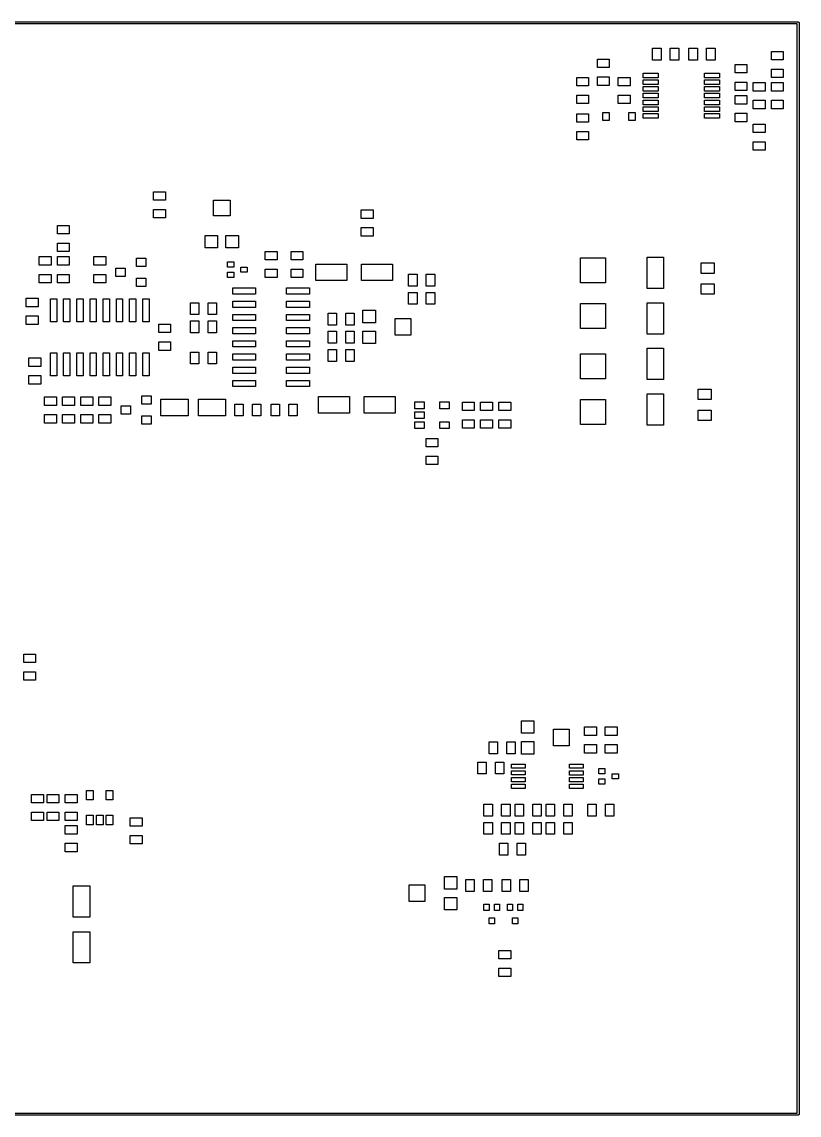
# Model space of a CAD drawing. Extents: x 84 to 232, y -151 to -41.
# Drawn here: x 157.2 to 232.1, y -151.1 to -45.9 of the extents above; entities that cross this region are included whole.
import ezdxf

# ---------------------------------------------------------------- set-up
doc = ezdxf.new("R2010")
doc.units = 0
doc.header["$MEASUREMENT"] = 0
doc.layers.add('BLACK', color=7, linetype='CONTINUOUS')

msp = doc.modelspace()

# ---------------------------------------------------------------- linework, layer by layer
at = {"layer": 'Black'}
for p, q in [((110, -45.9), (232, -45.9)), ((231.9, -46.1), (110, -46.1)), ((231.9, -150.9), (231.9, -46.1)), ((232, -45.9), (232.009, -45.9015)), ((232.009, -45.9015), (232.017, -45.9015)), ((232.017, -45.9015), (232.026, -45.9045)), ((232.026, -45.9045), (232.034, -45.906)), ((232.034, -45.906), (232.042, -45.9104)), ((232.042, -45.9104), (232.05, -45.9134)), ((232.05, -45.9134), (232.057, -45.919)), ((232.057, -45.919), (232.064, -45.9234)), ((232.064, -45.9234), (232.07, -45.9301)), ((232.07, -45.9301), (232.077, -45.9357)), ((232.077, -45.9357), (232.081, -45.9433)), ((232.081, -45.9433), (232.087, -45.95)), ((232.087, -45.95), (232.09, -45.9582)), ((232.09, -45.9582), (232.094, -45.9658)), ((232.094, -45.9658), (232.095, -45.9744)), ((232.095, -45.9744), (232.098, -45.9826)), ((232.098, -45.9826), (232.098, -45.9914)), ((232.098, -45.9914), (232.1, -46)), ((232.1, -46), (232.1, -151)), ((217.993, -49.5715), (217.993, -48.4285)), ((217.993, -48.4285), (218.805, -48.4285)), ((218.805, -48.4285), (218.805, -49.5715)), ((219.694, -49.5715), (219.694, -48.4285)), ((219.694, -48.4285), (220.507, -48.4285)), ((220.507, -48.4285), (220.507, -49.5715)), ((221.493, -49.5715), (221.493, -48.4285)), ((221.493, -48.4285), (222.305, -48.4285)), ((222.305, -48.4285), (222.305, -49.5715)), ((223.194, -49.5715), (223.194, -48.4285)), ((223.194, -48.4285), (224.007, -48.4285)), ((224.007, -48.4285), (224.007, -49.5715)), ((229.428, -49.5555), (229.428, -48.7427)), ((229.428, -48.7427), (230.571, -48.7427)), ((230.571, -48.7427), (230.571, -49.5555)), ((212.678, -50.3055), (212.678, -49.4927)), ((212.678, -49.4927), (213.821, -49.4927)), ((213.821, -50.3055), (212.678, -50.3055)), ((213.821, -49.4927), (213.821, -50.3055)), ((218.805, -49.5715), (217.993, -49.5715)), ((220.507, -49.5715), (219.694, -49.5715)), ((222.305, -49.5715), (221.493, -49.5715)), ((224.007, -49.5715), (223.194, -49.5715)), ((225.928, -50.8055), (225.928, -49.9927)), ((225.928, -49.9927), (227.071, -49.9927)), ((227.071, -49.9927), (227.071, -50.8055)), ((230.571, -49.5555), (229.428, -49.5555)), ((229.428, -51.2573), (229.428, -50.4445)), ((229.428, -50.4445), (230.571, -50.4445)), ((230.571, -50.4445), (230.571, -51.2573)), ((210.678, -52.0555), (210.678, -51.2427)), ((210.678, -51.2427), (211.821, -51.2427)), ((211.821, -51.2427), (211.821, -52.0555)), ((212.678, -52.0073), (212.678, -51.1945)), ((212.678, -51.1945), (213.821, -51.1945)), ((213.821, -51.1945), (213.821, -52.0073)), ((214.678, -52.0555), (214.678, -51.2427)), ((214.678, -51.2427), (215.821, -51.2427)), ((215.821, -51.2427), (215.821, -52.0555)), ((217.075, -51.275), (217.075, -50.825)), ((217.075, -50.825), (218.525, -50.825)), ((218.525, -51.275), (217.075, -51.275)), ((217.075, -51.925), (217.075, -51.475)), ((217.075, -51.475), (218.525, -51.475)), ((218.525, -50.825), (218.525, -51.275)), ((218.525, -51.475), (218.525, -51.925)), ((222.975, -51.275), (222.975, -50.825)), ((222.975, -50.825), (224.425, -50.825)), ((224.425, -51.275), (222.975, -51.275)), ((222.975, -51.925), (222.975, -51.475)), ((222.975, -51.475), (224.425, -51.475)), ((224.425, -50.825), (224.425, -51.275)), ((224.425, -51.475), (224.425, -51.925)), ((227.071, -50.8055), (225.928, -50.8055)), ((230.571, -51.2573), (229.428, -51.2573)), ((211.821, -52.0555), (210.678, -52.0555)), ((213.821, -52.0073), (212.678, -52.0073)), ((215.821, -52.0555), (214.678, -52.0555)), ((218.525, -51.925), (217.075, -51.925)), ((217.075, -52.575), (217.075, -52.125)), ((217.075, -52.125), (218.525, -52.125)), ((218.525, -52.575), (217.075, -52.575)), ((218.525, -52.125), (218.525, -52.575)), ((224.425, -51.925), (222.975, -51.925)), ((222.975, -52.575), (222.975, -52.125)), ((222.975, -52.125), (224.425, -52.125)), ((224.425, -52.575), (222.975, -52.575)), ((224.425, -52.125), (224.425, -52.575)), ((225.928, -52.5073), (225.928, -51.6945)), ((225.928, -51.6945), (227.071, -51.6945)), ((227.071, -52.5073), (225.928, -52.5073)), ((227.071, -51.6945), (227.071, -52.5073)), ((227.678, -52.5555), (227.678, -51.7427)), ((227.678, -51.7427), (228.821, -51.7427)), ((228.821, -52.5555), (227.678, -52.5555)), ((228.821, -51.7427), (228.821, -52.5555)), ((229.428, -52.5555), (229.428, -51.7427)), ((229.428, -51.7427), (230.571, -51.7427)), ((230.571, -52.5555), (229.428, -52.5555)), ((230.571, -51.7427), (230.571, -52.5555)), ((210.678, -53.7573), (210.678, -52.9445)), ((210.678, -52.9445), (211.821, -52.9445)), ((211.821, -52.9445), (211.821, -53.7573)), ((214.678, -53.7573), (214.678, -52.9445)), ((214.678, -52.9445), (215.821, -52.9445)), ((215.821, -52.9445), (215.821, -53.7573)), ((217.075, -53.225), (217.075, -52.775)), ((217.075, -52.775), (218.525, -52.775)), ((218.525, -53.225), (217.075, -53.225)), ((217.075, -53.875), (217.075, -53.425)), ((217.075, -53.425), (218.525, -53.425)), ((218.525, -52.775), (218.525, -53.225)), ((218.525, -53.425), (218.525, -53.875)), ((222.975, -53.225), (222.975, -52.775)), ((222.975, -52.775), (224.425, -52.775)), ((224.425, -53.225), (222.975, -53.225)), ((222.975, -53.875), (222.975, -53.425)), ((222.975, -53.425), (224.425, -53.425)), ((224.425, -52.775), (224.425, -53.225)), ((224.425, -53.425), (224.425, -53.875)), ((225.928, -53.8055), (225.928, -52.9927)), ((225.928, -52.9927), (227.071, -52.9927)), ((227.071, -52.9927), (227.071, -53.8055)), ((227.678, -54.2573), (227.678, -53.4445)), ((227.678, -53.4445), (228.821, -53.4445)), ((228.821, -53.4445), (228.821, -54.2573)), ((229.428, -54.2573), (229.428, -53.4445)), ((229.428, -53.4445), (230.571, -53.4445)), ((230.571, -53.4445), (230.571, -54.2573)), ((211.821, -53.7573), (210.678, -53.7573)), ((213.201, -55.381), (213.201, -54.619)), ((213.201, -54.619), (213.81, -54.619)), ((213.81, -54.619), (213.81, -55.381)), ((215.821, -53.7573), (214.678, -53.7573)), ((215.69, -55.381), (215.69, -54.619)), ((215.69, -54.619), (216.299, -54.619)), ((216.299, -54.619), (216.299, -55.381)), ((218.525, -53.875), (217.075, -53.875)), ((217.075, -54.525), (217.075, -54.075)), ((217.075, -54.075), (218.525, -54.075)), ((218.525, -54.525), (217.075, -54.525)), ((218.525, -54.075), (218.525, -54.525)), ((224.425, -53.875), (222.975, -53.875)), ((222.975, -54.525), (222.975, -54.075)), ((222.975, -54.075), (224.425, -54.075)), ((224.425, -54.525), (222.975, -54.525)), ((224.425, -54.075), (224.425, -54.525)), ((227.071, -53.8055), (225.928, -53.8055)), ((225.928, -55.5073), (225.928, -54.6945)), ((225.928, -54.6945), (227.071, -54.6945)), ((227.071, -54.6945), (227.071, -55.5073)), ((228.821, -54.2573), (227.678, -54.2573)), ((230.571, -54.2573), (229.428, -54.2573)), ((210.678, -55.5555), (210.678, -54.7427)), ((210.678, -54.7427), (211.821, -54.7427)), ((211.821, -55.5555), (210.678, -55.5555)), ((211.821, -54.7427), (211.821, -55.5555)), ((213.81, -55.381), (213.201, -55.381)), ((216.299, -55.381), (215.69, -55.381)), ((217.075, -55.175), (217.075, -54.725)), ((217.075, -54.725), (218.525, -54.725)), ((218.525, -55.175), (217.075, -55.175)), ((218.525, -54.725), (218.525, -55.175)), ((222.975, -55.175), (222.975, -54.725)), ((222.975, -54.725), (224.425, -54.725)), ((224.425, -55.175), (222.975, -55.175)), ((224.425, -54.725), (224.425, -55.175)), ((227.071, -55.5073), (225.928, -55.5073)), ((227.678, -56.5555), (227.678, -55.7427)), ((227.678, -55.7427), (228.821, -55.7427)), ((228.821, -55.7427), (228.821, -56.5555)), ((210.678, -57.2573), (210.678, -56.4445)), ((210.678, -56.4445), (211.821, -56.4445)), ((211.821, -56.4445), (211.821, -57.2573)), ((228.821, -56.5555), (227.678, -56.5555)), ((211.821, -57.2573), (210.678, -57.2573)), ((227.678, -58.2573), (227.678, -57.4445)), ((227.678, -57.4445), (228.821, -57.4445)), ((228.821, -57.4445), (228.821, -58.2573)), ((228.821, -58.2573), (227.678, -58.2573)), ((169.928, -63.0555), (169.928, -62.2427)), ((169.928, -62.2427), (171.071, -62.2427)), ((171.071, -63.0555), (169.928, -63.0555)), ((171.071, -62.2427), (171.071, -63.0555)), ((175.7, -64.55), (175.7, -63.05)), ((175.7, -63.05), (177.3, -63.05)), ((177.3, -63.05), (177.3, -64.55)), ((169.928, -64.7573), (169.928, -63.9445)), ((169.928, -63.9445), (171.071, -63.9445)), ((171.071, -63.9445), (171.071, -64.7573)), ((189.928, -64.8055), (189.928, -63.9927)), ((189.928, -63.9927), (191.071, -63.9927)), ((191.071, -63.9927), (191.071, -64.8055)), ((171.071, -64.7573), (169.928, -64.7573)), ((177.3, -64.55), (175.7, -64.55)), ((191.071, -64.8055), (189.928, -64.8055)), ((160.678, -66.3055), (160.678, -65.4927)), ((160.678, -65.4927), (161.821, -65.4927)), ((161.821, -65.4927), (161.821, -66.3055)), ((189.928, -66.5073), (189.928, -65.6945)), ((189.928, -65.6945), (191.071, -65.6945)), ((191.071, -65.6945), (191.071, -66.5073)), ((161.821, -66.3055), (160.678, -66.3055)), ((160.678, -68.0073), (160.678, -67.1945)), ((160.678, -67.1945), (161.821, -67.1945)), ((161.821, -67.1945), (161.821, -68.0073)), ((174.9, -67.65), (174.9, -66.45)), ((174.9, -66.45), (176.1, -66.45)), ((176.1, -66.45), (176.1, -67.65)), ((176.9, -67.65), (176.9, -66.45)), ((176.9, -66.45), (178.1, -66.45)), ((178.1, -66.45), (178.1, -67.65)), ((191.071, -66.5073), (189.928, -66.5073)), ((161.821, -68.0073), (160.678, -68.0073)), ((176.1, -67.65), (174.9, -67.65)), ((178.1, -67.65), (176.9, -67.65)), ((180.678, -68.8055), (180.678, -67.9927)), ((180.678, -67.9927), (181.821, -67.9927)), ((181.821, -67.9927), (181.821, -68.8055)), ((183.178, -68.8055), (183.178, -67.9927)), ((183.178, -67.9927), (184.321, -67.9927)), ((184.321, -67.9927), (184.321, -68.8055)), ((158.928, -69.3055), (158.928, -68.4927)), ((158.928, -68.4927), (160.071, -68.4927)), ((160.071, -69.3055), (158.928, -69.3055)), ((160.071, -68.4927), (160.071, -69.3055)), ((160.678, -69.3055), (160.678, -68.4927)), ((160.678, -68.4927), (161.821, -68.4927)), ((161.821, -69.3055), (160.678, -69.3055)), ((161.821, -68.4927), (161.821, -69.3055)), ((164.178, -69.3055), (164.178, -68.4927)), ((164.178, -68.4927), (165.321, -68.4927)), ((165.321, -69.3055), (164.178, -69.3055)), ((165.321, -68.4927), (165.321, -69.3055)), ((168.3, -69.45), (168.3, -68.65)), ((168.3, -68.65), (169.2, -68.65)), ((169.2, -68.65), (169.2, -69.45)), ((177.05, -69.5), (177.05, -69)), ((177.05, -69), (177.65, -69)), ((177.65, -69), (177.65, -69.5)), ((181.821, -68.8055), (180.678, -68.8055)), ((184.321, -68.8055), (183.178, -68.8055)), ((185.55, -70.8001), (185.55, -69.1999)), ((185.55, -69.1999), (188.55, -69.1999)), ((188.55, -69.1999), (188.55, -70.8001)), ((189.95, -70.8001), (189.95, -69.1999)), ((189.95, -69.1999), (192.95, -69.1999)), ((192.95, -69.1999), (192.95, -70.8001)), ((211.051, -70.9992), (211.051, -68.6015)), ((211.051, -68.6015), (213.449, -68.6015)), ((213.449, -68.6015), (213.449, -70.9992)), ((217.45, -71.5502), (217.45, -68.5505)), ((217.45, -68.5505), (219.05, -68.5505)), ((219.05, -68.5505), (219.05, -71.5502)), ((222.675, -70.1), (222.675, -69.1)), ((222.675, -69.1), (223.925, -69.1)), ((223.925, -69.1), (223.925, -70.1)), ((158.928, -71.0073), (158.928, -70.1945)), ((158.928, -70.1945), (160.071, -70.1945)), ((160.071, -70.1945), (160.071, -71.0073)), ((160.678, -71.0073), (160.678, -70.1945)), ((160.678, -70.1945), (161.821, -70.1945)), ((161.821, -70.1945), (161.821, -71.0073)), ((164.178, -71.0073), (164.178, -70.1945)), ((164.178, -70.1945), (165.321, -70.1945)), ((165.321, -70.1945), (165.321, -71.0073)), ((166.3, -70.4), (166.3, -69.6)), ((166.3, -69.6), (167.2, -69.6)), ((167.2, -70.4), (166.3, -70.4)), ((167.2, -69.6), (167.2, -70.4)), ((169.2, -69.45), (168.3, -69.45)), ((177.65, -69.5), (177.05, -69.5)), ((177.05, -70.5), (177.05, -70)), ((177.05, -70), (177.65, -70)), ((177.65, -70), (177.65, -70.5)), ((178.35, -70), (178.35, -69.5)), ((178.35, -69.5), (178.95, -69.5)), ((178.95, -70), (178.35, -70)), ((178.95, -69.5), (178.95, -70)), ((180.678, -70.5073), (180.678, -69.6945)), ((180.678, -69.6945), (181.821, -69.6945)), ((181.821, -69.6945), (181.821, -70.5073)), ((183.178, -70.5073), (183.178, -69.6945)), ((183.178, -69.6945), (184.321, -69.6945)), ((184.321, -69.6945), (184.321, -70.5073)), ((194.493, -71.3215), (194.493, -70.1785)), ((194.493, -70.1785), (195.305, -70.1785)), ((195.305, -70.1785), (195.305, -71.3215)), ((196.195, -71.3215), (196.195, -70.1785)), ((196.195, -70.1785), (197.007, -70.1785)), ((197.007, -70.1785), (197.007, -71.3215)), ((223.925, -70.1), (222.675, -70.1)), ((160.071, -71.0073), (158.928, -71.0073)), ((161.821, -71.0073), (160.678, -71.0073)), ((165.321, -71.0073), (164.178, -71.0073)), ((168.3, -71.35), (168.3, -70.55)), ((168.3, -70.55), (169.2, -70.55)), ((169.2, -71.35), (168.3, -71.35)), ((169.2, -70.55), (169.2, -71.35)), ((177.65, -70.5), (177.05, -70.5)), ((177.552, -72.1047), (177.552, -71.5053)), ((177.552, -71.5053), (179.751, -71.5053)), ((179.751, -71.5053), (179.751, -72.1047)), ((181.821, -70.5073), (180.678, -70.5073)), ((182.749, -72.1047), (182.749, -71.5053)), ((182.749, -71.5053), (184.948, -71.5053)), ((184.321, -70.5073), (183.178, -70.5073)), ((184.948, -71.5053), (184.948, -72.1047)), ((188.55, -70.8001), (185.55, -70.8001)), ((192.95, -70.8001), (189.95, -70.8001)), ((195.305, -71.3215), (194.493, -71.3215)), ((197.007, -71.3215), (196.195, -71.3215)), ((213.449, -70.9992), (211.051, -70.9992)), ((222.675, -72.1), (222.675, -71.1)), ((222.675, -71.1), (223.925, -71.1)), ((223.925, -71.1), (223.925, -72.1)), ((157.678, -73.3055), (157.678, -72.4927)), ((157.678, -72.4927), (158.821, -72.4927)), ((158.821, -72.4927), (158.821, -73.3055)), ((160.005, -74.7514), (160.005, -72.5518)), ((160.005, -72.5518), (160.605, -72.5518)), ((160.605, -72.5518), (160.605, -74.7514)), ((161.275, -74.7514), (161.275, -72.5518)), ((161.275, -72.5518), (161.875, -72.5518)), ((161.875, -72.5518), (161.875, -74.7514)), ((162.545, -74.7514), (162.545, -72.5518)), ((162.545, -72.5518), (163.145, -72.5518)), ((163.145, -72.5518), (163.145, -74.7514)), ((163.815, -74.7514), (163.815, -72.5518)), ((163.815, -72.5518), (164.415, -72.5518)), ((164.415, -72.5518), (164.415, -74.7514)), ((165.085, -74.7514), (165.085, -72.5518)), ((165.085, -72.5518), (165.685, -72.5518)), ((165.685, -72.5518), (165.685, -74.7514)), ((166.355, -74.7514), (166.355, -72.5518)), ((166.355, -72.5518), (166.955, -72.5518)), ((166.955, -72.5518), (166.955, -74.7514)), ((167.625, -74.7514), (167.625, -72.5518)), ((167.625, -72.5518), (168.225, -72.5518)), ((168.225, -72.5518), (168.225, -74.7514)), ((168.895, -74.7514), (168.895, -72.5518)), ((168.895, -72.5518), (169.495, -72.5518)), ((169.495, -72.5518), (169.495, -74.7514)), ((179.751, -72.1047), (177.552, -72.1047)), ((184.948, -72.1047), (182.749, -72.1047)), ((194.493, -73.0715), (194.493, -71.9285)), ((194.493, -71.9285), (195.305, -71.9285)), ((195.305, -71.9285), (195.305, -73.0715)), ((196.195, -73.0715), (196.195, -71.9285)), ((196.195, -71.9285), (197.007, -71.9285)), ((197.007, -71.9285), (197.007, -73.0715)), ((219.05, -71.5502), (217.45, -71.5502)), ((223.925, -72.1), (222.675, -72.1)), ((158.821, -73.3055), (157.678, -73.3055)), ((173.493, -74.0715), (173.493, -72.9285)), ((173.493, -72.9285), (174.305, -72.9285)), ((174.305, -72.9285), (174.305, -74.0715)), ((175.195, -74.0715), (175.195, -72.9285)), ((175.195, -72.9285), (176.007, -72.9285)), ((176.007, -72.9285), (176.007, -74.0715)), ((177.552, -73.3747), (177.552, -72.7753)), ((177.552, -72.7753), (179.751, -72.7753)), ((179.751, -73.3747), (177.552, -73.3747)), ((179.751, -72.7753), (179.751, -73.3747)), ((182.749, -73.3747), (182.749, -72.7753)), ((182.749, -72.7753), (184.948, -72.7753)), ((184.948, -73.3747), (182.749, -73.3747)), ((184.948, -72.7753), (184.948, -73.3747)), ((195.305, -73.0715), (194.493, -73.0715)), ((197.007, -73.0715), (196.195, -73.0715)), ((211.051, -75.3985), (211.051, -73.0008)), ((211.051, -73.0008), (213.449, -73.0008)), ((213.449, -73.0008), (213.449, -75.3985)), ((217.45, -75.9495), (217.45, -72.9498)), ((217.45, -72.9498), (219.05, -72.9498)), ((219.05, -72.9498), (219.05, -75.9495)), ((157.678, -75.0073), (157.678, -74.1945)), ((157.678, -74.1945), (158.821, -74.1945)), ((158.821, -74.1945), (158.821, -75.0073)), ((174.305, -74.0715), (173.493, -74.0715)), ((173.493, -75.8215), (173.493, -74.6785)), ((173.493, -74.6785), (174.305, -74.6785)), ((174.305, -74.6785), (174.305, -75.8215)), ((176.007, -74.0715), (175.195, -74.0715)), ((175.195, -75.8215), (175.195, -74.6785)), ((175.195, -74.6785), (176.007, -74.6785)), ((176.007, -74.6785), (176.007, -75.8215)), ((177.552, -74.6447), (177.552, -74.0453)), ((177.552, -74.0453), (179.751, -74.0453)), ((179.751, -74.6447), (177.552, -74.6447)), ((179.751, -74.0453), (179.751, -74.6447)), ((182.749, -74.6447), (182.749, -74.0453)), ((182.749, -74.0453), (184.948, -74.0453)), ((184.948, -74.6447), (182.749, -74.6447)), ((184.948, -74.0453), (184.948, -74.6447)), ((186.743, -75.0715), (186.743, -73.9285)), ((186.743, -73.9285), (187.555, -73.9285)), ((187.555, -73.9285), (187.555, -75.0715)), ((188.445, -75.0715), (188.445, -73.9285)), ((188.445, -73.9285), (189.257, -73.9285)), ((189.257, -73.9285), (189.257, -75.0715)), ((190.1, -74.85), (190.1, -73.65)), ((190.1, -73.65), (191.3, -73.65)), ((191.3, -73.65), (191.3, -74.85)), ((193.2, -76.05), (193.2, -74.45)), ((193.2, -74.45), (194.7, -74.45)), ((194.7, -74.45), (194.7, -76.05)), ((158.821, -75.0073), (157.678, -75.0073)), ((160.605, -74.7514), (160.005, -74.7514)), ((161.875, -74.7514), (161.275, -74.7514)), ((163.145, -74.7514), (162.545, -74.7514)), ((164.415, -74.7514), (163.815, -74.7514)), ((165.685, -74.7514), (165.085, -74.7514)), ((166.955, -74.7514), (166.355, -74.7514)), ((168.225, -74.7514), (167.625, -74.7514)), ((169.495, -74.7514), (168.895, -74.7514)), ((170.428, -75.8055), (170.428, -74.9927)), ((170.428, -74.9927), (171.571, -74.9927)), ((171.571, -74.9927), (171.571, -75.8055)), ((177.552, -75.9147), (177.552, -75.3153)), ((177.552, -75.3153), (179.751, -75.3153)), ((179.751, -75.3153), (179.751, -75.9147)), ((182.749, -75.9147), (182.749, -75.3153)), ((182.749, -75.3153), (184.948, -75.3153)), ((184.948, -75.3153), (184.948, -75.9147)), ((187.555, -75.0715), (186.743, -75.0715)), ((186.743, -76.8215), (186.743, -75.6785)), ((186.743, -75.6785), (187.555, -75.6785)), ((187.555, -75.6785), (187.555, -76.8215)), ((189.257, -75.0715), (188.445, -75.0715)), ((188.445, -76.8215), (188.445, -75.6785)), ((188.445, -75.6785), (189.257, -75.6785)), ((189.257, -75.6785), (189.257, -76.8215)), ((191.3, -74.85), (190.1, -74.85)), ((190.1, -76.85), (190.1, -75.65)), ((190.1, -75.65), (191.3, -75.65)), ((191.3, -75.65), (191.3, -76.85)), ((213.449, -75.3985), (211.051, -75.3985)), ((171.571, -75.8055), (170.428, -75.8055)), ((170.428, -77.5073), (170.428, -76.6945)), ((170.428, -76.6945), (171.571, -76.6945)), ((171.571, -76.6945), (171.571, -77.5073)), ((174.305, -75.8215), (173.493, -75.8215)), ((176.007, -75.8215), (175.195, -75.8215)), ((179.751, -75.9147), (177.552, -75.9147)), ((177.552, -77.1847), (177.552, -76.5853)), ((177.552, -76.5853), (179.751, -76.5853)), ((179.751, -76.5853), (179.751, -77.1847)), ((184.948, -75.9147), (182.749, -75.9147)), ((182.749, -77.1847), (182.749, -76.5853)), ((182.749, -76.5853), (184.948, -76.5853)), ((184.948, -76.5853), (184.948, -77.1847)), ((194.7, -76.05), (193.2, -76.05)), ((219.05, -75.9495), (217.45, -75.9495)), ((160.005, -79.9482), (160.005, -77.7486)), ((160.005, -77.7486), (160.605, -77.7486)), ((160.605, -77.7486), (160.605, -79.9482)), ((161.275, -79.9482), (161.275, -77.7486)), ((161.275, -77.7486), (161.875, -77.7486)), ((161.875, -77.7486), (161.875, -79.9482)), ((162.545, -79.9482), (162.545, -77.7486)), ((162.545, -77.7486), (163.145, -77.7486)), ((163.145, -77.7486), (163.145, -79.9482)), ((163.815, -79.9482), (163.815, -77.7486)), ((163.815, -77.7486), (164.415, -77.7486)), ((164.415, -77.7486), (164.415, -79.9482)), ((165.085, -79.9482), (165.085, -77.7486)), ((165.085, -77.7486), (165.685, -77.7486)), ((165.685, -77.7486), (165.685, -79.9482)), ((166.355, -79.9482), (166.355, -77.7486)), ((166.355, -77.7486), (166.955, -77.7486)), ((166.955, -77.7486), (166.955, -79.9482)), ((167.625, -79.9482), (167.625, -77.7486)), ((167.625, -77.7486), (168.225, -77.7486)), ((168.225, -77.7486), (168.225, -79.9482)), ((168.895, -79.9482), (168.895, -77.7486)), ((168.895, -77.7486), (169.495, -77.7486)), ((169.495, -77.7486), (169.495, -79.9482)), ((171.571, -77.5073), (170.428, -77.5073)), ((173.493, -78.8215), (173.493, -77.6785)), ((173.493, -77.6785), (174.305, -77.6785)), ((174.305, -77.6785), (174.305, -78.8215)), ((175.195, -78.8215), (175.195, -77.6785)), ((175.195, -77.6785), (176.007, -77.6785)), ((176.007, -77.6785), (176.007, -78.8215)), ((179.751, -77.1847), (177.552, -77.1847)), ((184.948, -77.1847), (182.749, -77.1847)), ((187.555, -76.8215), (186.743, -76.8215)), ((186.743, -78.5715), (186.743, -77.4285)), ((186.743, -77.4285), (187.555, -77.4285)), ((187.555, -77.4285), (187.555, -78.5715)), ((189.257, -76.8215), (188.445, -76.8215)), ((188.445, -78.5715), (188.445, -77.4285)), ((188.445, -77.4285), (189.257, -77.4285)), ((189.257, -77.4285), (189.257, -78.5715)), ((191.3, -76.85), (190.1, -76.85)), ((217.45, -80.3002), (217.45, -77.3005)), ((217.45, -77.3005), (219.05, -77.3005)), ((219.05, -77.3005), (219.05, -80.3002)), ((157.928, -79.0555), (157.928, -78.2427)), ((157.928, -78.2427), (159.071, -78.2427)), ((159.071, -78.2427), (159.071, -79.0555)), ((174.305, -78.8215), (173.493, -78.8215)), ((176.007, -78.8215), (175.195, -78.8215)), ((177.552, -78.4547), (177.552, -77.8553)), ((177.552, -77.8553), (179.751, -77.8553)), ((179.751, -78.4547), (177.552, -78.4547)), ((179.751, -77.8553), (179.751, -78.4547)), ((182.749, -78.4547), (182.749, -77.8553)), ((182.749, -77.8553), (184.948, -77.8553)), ((184.948, -78.4547), (182.749, -78.4547)), ((184.948, -77.8553), (184.948, -78.4547)), ((187.555, -78.5715), (186.743, -78.5715)), ((189.257, -78.5715), (188.445, -78.5715)), ((211.051, -80.2492), (211.051, -77.8515)), ((211.051, -77.8515), (213.449, -77.8515)), ((213.449, -77.8515), (213.449, -80.2492)), ((159.071, -79.0555), (157.928, -79.0555)), ((157.928, -80.7573), (157.928, -79.9445)), ((157.928, -79.9445), (159.071, -79.9445)), ((159.071, -79.9445), (159.071, -80.7573)), ((160.605, -79.9482), (160.005, -79.9482)), ((161.875, -79.9482), (161.275, -79.9482)), ((163.145, -79.9482), (162.545, -79.9482)), ((164.415, -79.9482), (163.815, -79.9482)), ((165.685, -79.9482), (165.085, -79.9482)), ((166.955, -79.9482), (166.355, -79.9482)), ((168.225, -79.9482), (167.625, -79.9482)), ((169.495, -79.9482), (168.895, -79.9482)), ((177.552, -79.7247), (177.552, -79.1253)), ((177.552, -79.1253), (179.751, -79.1253)), ((179.751, -79.7247), (177.552, -79.7247)), ((179.751, -79.1253), (179.751, -79.7247)), ((182.749, -79.7247), (182.749, -79.1253)), ((182.749, -79.1253), (184.948, -79.1253)), ((184.948, -79.7247), (182.749, -79.7247)), ((184.948, -79.1253), (184.948, -79.7247)), ((159.071, -80.7573), (157.928, -80.7573)), ((177.552, -80.9947), (177.552, -80.3953)), ((177.552, -80.3953), (179.751, -80.3953)), ((179.751, -80.9947), (177.552, -80.9947)), ((179.751, -80.3953), (179.751, -80.9947)), ((182.749, -80.9947), (182.749, -80.3953)), ((182.749, -80.3953), (184.948, -80.3953)), ((184.948, -80.9947), (182.749, -80.9947)), ((184.948, -80.3953), (184.948, -80.9947)), ((213.449, -80.2492), (211.051, -80.2492)), ((219.05, -80.3002), (217.45, -80.3002)), ((159.428, -82.8055), (159.428, -81.9927)), ((159.428, -81.9927), (160.571, -81.9927)), ((160.571, -81.9927), (160.571, -82.8055)), ((161.178, -82.8055), (161.178, -81.9927)), ((161.178, -81.9927), (162.321, -81.9927)), ((162.321, -81.9927), (162.321, -82.8055)), ((162.928, -82.8055), (162.928, -81.9927)), ((162.928, -81.9927), (164.071, -81.9927)), ((164.071, -81.9927), (164.071, -82.8055)), ((164.678, -82.8055), (164.678, -81.9927)), ((164.678, -81.9927), (165.821, -81.9927)), ((165.821, -81.9927), (165.821, -82.8055)), ((168.8, -82.7), (168.8, -81.9)), ((168.8, -81.9), (169.7, -81.9)), ((169.7, -81.9), (169.7, -82.7)), ((185.8, -83.5501), (185.8, -81.9499)), ((185.8, -81.9499), (188.8, -81.9499)), ((188.8, -81.9499), (188.8, -83.5501)), ((190.2, -83.5501), (190.2, -81.9499)), ((190.2, -81.9499), (193.2, -81.9499)), ((193.2, -81.9499), (193.2, -83.5501)), ((217.45, -84.6995), (217.45, -81.6998)), ((217.45, -81.6998), (219.05, -81.6998)), ((219.05, -81.6998), (219.05, -84.6995)), ((222.375, -82.25), (222.375, -81.25)), ((222.375, -81.25), (223.625, -81.25)), ((223.625, -81.25), (223.625, -82.25)), ((160.571, -82.8055), (159.428, -82.8055)), ((162.321, -82.8055), (161.178, -82.8055)), ((164.071, -82.8055), (162.928, -82.8055)), ((165.821, -82.8055), (164.678, -82.8055)), ((166.8, -83.65), (166.8, -82.85)), ((166.8, -82.85), (167.7, -82.85)), ((167.7, -82.85), (167.7, -83.65)), ((169.7, -82.7), (168.8, -82.7)), ((170.649, -83.8001), (170.649, -82.1999)), ((170.649, -82.1999), (173.25, -82.1999)), ((173.25, -82.1999), (173.25, -83.8001)), ((174.25, -83.8001), (174.25, -82.1999)), ((174.25, -82.1999), (176.851, -82.1999)), ((176.851, -82.1999), (176.851, -83.8001)), ((177.743, -83.8215), (177.743, -82.6785)), ((177.743, -82.6785), (178.555, -82.6785)), ((178.555, -82.6785), (178.555, -83.8215)), ((179.445, -83.8215), (179.445, -82.6785)), ((179.445, -82.6785), (180.257, -82.6785)), ((180.257, -82.6785), (180.257, -83.8215)), ((181.243, -83.8215), (181.243, -82.6785)), ((181.243, -82.6785), (182.055, -82.6785)), ((182.055, -82.6785), (182.055, -83.8215)), ((182.945, -83.8215), (182.945, -82.6785)), ((182.945, -82.6785), (183.757, -82.6785)), ((183.757, -82.6785), (183.757, -83.8215)), ((195.1, -83.125), (195.1, -82.475)), ((195.1, -82.475), (196, -82.475)), ((196, -82.475), (196, -83.125)), ((197.5, -83.125), (197.5, -82.475)), ((197.5, -82.475), (198.4, -82.475)), ((198.4, -82.475), (198.4, -83.125)), ((199.678, -83.3055), (199.678, -82.4927)), ((199.678, -82.4927), (200.821, -82.4927)), ((200.821, -82.4927), (200.821, -83.3055)), ((201.428, -83.3055), (201.428, -82.4927)), ((201.428, -82.4927), (202.571, -82.4927)), ((202.571, -82.4927), (202.571, -83.3055)), ((203.178, -83.3055), (203.178, -82.4927)), ((203.178, -82.4927), (204.321, -82.4927)), ((204.321, -82.4927), (204.321, -83.3055)), ((211.051, -84.6485), (211.051, -82.2508)), ((211.051, -82.2508), (213.449, -82.2508)), ((213.449, -82.2508), (213.449, -84.6485)), ((223.625, -82.25), (222.375, -82.25)), ((159.428, -84.5073), (159.428, -83.6945)), ((159.428, -83.6945), (160.571, -83.6945)), ((160.571, -83.6945), (160.571, -84.5073)), ((161.178, -84.5073), (161.178, -83.6945)), ((161.178, -83.6945), (162.321, -83.6945)), ((162.321, -83.6945), (162.321, -84.5073)), ((162.928, -84.5073), (162.928, -83.6945)), ((162.928, -83.6945), (164.071, -83.6945)), ((164.071, -83.6945), (164.071, -84.5073)), ((164.678, -84.5073), (164.678, -83.6945)), ((164.678, -83.6945), (165.821, -83.6945)), ((165.821, -83.6945), (165.821, -84.5073)), ((167.7, -83.65), (166.8, -83.65)), ((168.8, -84.6), (168.8, -83.8)), ((168.8, -83.8), (169.7, -83.8)), ((169.7, -83.8), (169.7, -84.6)), ((173.25, -83.8001), (170.649, -83.8001)), ((176.851, -83.8001), (174.25, -83.8001)), ((178.555, -83.8215), (177.743, -83.8215)), ((180.257, -83.8215), (179.445, -83.8215)), ((182.055, -83.8215), (181.243, -83.8215)), ((183.757, -83.8215), (182.945, -83.8215)), ((188.8, -83.5501), (185.8, -83.5501)), ((193.2, -83.5501), (190.2, -83.5501)), ((196, -83.125), (195.1, -83.125)), ((195.1, -84.075), (195.1, -83.425)), ((195.1, -83.425), (196, -83.425)), ((196, -84.075), (195.1, -84.075)), ((196, -83.425), (196, -84.075)), ((198.4, -83.125), (197.5, -83.125)), ((200.821, -83.3055), (199.678, -83.3055)), ((202.571, -83.3055), (201.428, -83.3055)), ((204.321, -83.3055), (203.178, -83.3055)), ((222.375, -84.25), (222.375, -83.25)), ((222.375, -83.25), (223.625, -83.25)), ((223.625, -83.25), (223.625, -84.25)), ((160.571, -84.5073), (159.428, -84.5073)), ((162.321, -84.5073), (161.178, -84.5073)), ((164.071, -84.5073), (162.928, -84.5073)), ((165.821, -84.5073), (164.678, -84.5073)), ((169.7, -84.6), (168.8, -84.6)), ((195.1, -85.025), (195.1, -84.375)), ((195.1, -84.375), (196, -84.375)), ((196, -85.025), (195.1, -85.025)), ((196, -84.375), (196, -85.025)), ((197.5, -85.025), (197.5, -84.375)), ((197.5, -84.375), (198.4, -84.375)), ((198.4, -85.025), (197.5, -85.025)), ((198.4, -84.375), (198.4, -85.025)), ((199.678, -85.0073), (199.678, -84.1945)), ((199.678, -84.1945), (200.821, -84.1945)), ((200.821, -85.0073), (199.678, -85.0073)), ((200.821, -84.1945), (200.821, -85.0073)), ((201.428, -85.0073), (201.428, -84.1945)), ((201.428, -84.1945), (202.571, -84.1945)), ((202.571, -85.0073), (201.428, -85.0073)), ((202.571, -84.1945), (202.571, -85.0073)), ((203.178, -85.0073), (203.178, -84.1945)), ((203.178, -84.1945), (204.321, -84.1945)), ((204.321, -85.0073), (203.178, -85.0073)), ((204.321, -84.1945), (204.321, -85.0073)), ((213.449, -84.6485), (211.051, -84.6485)), ((219.05, -84.6995), (217.45, -84.6995)), ((223.625, -84.25), (222.375, -84.25)), ((196.178, -86.8055), (196.178, -85.9927)), ((196.178, -85.9927), (197.321, -85.9927)), ((197.321, -85.9927), (197.321, -86.8055)), ((197.321, -86.8055), (196.178, -86.8055)), ((196.178, -88.5073), (196.178, -87.6945)), ((196.178, -87.6945), (197.321, -87.6945)), ((197.321, -87.6945), (197.321, -88.5073)), ((197.321, -88.5073), (196.178, -88.5073)), ((157.428, -107.555), (157.428, -106.743)), ((157.428, -106.743), (158.571, -106.743)), ((158.571, -106.743), (158.571, -107.555)), ((158.571, -107.555), (157.428, -107.555)), ((157.428, -109.257), (157.428, -108.444)), ((157.428, -108.444), (158.571, -108.444)), ((158.571, -109.257), (157.428, -109.257)), ((158.571, -108.444), (158.571, -109.257)), ((205.35, -114.35), (205.35, -113.15)), ((205.35, -113.15), (206.55, -113.15)), ((206.55, -113.15), (206.55, -114.35)), ((206.55, -114.35), (205.35, -114.35)), ((208.45, -115.55), (208.45, -113.95)), ((208.45, -113.95), (209.95, -113.95)), ((209.95, -113.95), (209.95, -115.55)), ((211.428, -114.555), (211.428, -113.743)), ((211.428, -113.743), (212.571, -113.743)), ((212.571, -114.555), (211.428, -114.555)), ((212.571, -113.743), (212.571, -114.555)), ((213.428, -114.555), (213.428, -113.743)), ((213.428, -113.743), (214.571, -113.743)), ((214.571, -114.555), (213.428, -114.555)), ((214.571, -113.743), (214.571, -114.555)), ((202.243, -116.322), (202.243, -115.178)), ((202.243, -115.178), (203.055, -115.178)), ((203.055, -115.178), (203.055, -116.322)), ((203.944, -116.322), (203.944, -115.178)), ((203.944, -115.178), (204.757, -115.178)), ((204.757, -115.178), (204.757, -116.322)), ((205.35, -116.35), (205.35, -115.15)), ((205.35, -115.15), (206.55, -115.15)), ((206.55, -115.15), (206.55, -116.35)), ((209.95, -115.55), (208.45, -115.55)), ((211.428, -116.257), (211.428, -115.444)), ((211.428, -115.444), (212.571, -115.444)), ((212.571, -115.444), (212.571, -116.257)), ((213.428, -116.257), (213.428, -115.444)), ((213.428, -115.444), (214.571, -115.444)), ((214.571, -115.444), (214.571, -116.257)), ((203.055, -116.322), (202.243, -116.322)), ((204.757, -116.322), (203.944, -116.322)), ((206.55, -116.35), (205.35, -116.35)), ((212.571, -116.257), (211.428, -116.257)), ((214.571, -116.257), (213.428, -116.257)), ((201.143, -118.271), (201.143, -117.128)), ((201.143, -117.128), (201.956, -117.128)), ((201.956, -117.128), (201.956, -118.271)), ((202.844, -118.271), (202.844, -117.128)), ((202.844, -117.128), (203.657, -117.128)), ((203.657, -117.128), (203.657, -118.271)), ((204.406, -117.725), (204.406, -117.325)), ((204.406, -117.325), (205.706, -117.325)), ((205.706, -117.725), (204.406, -117.725)), ((205.706, -117.325), (205.706, -117.725)), ((209.994, -117.725), (209.994, -117.325)), ((209.994, -117.325), (211.294, -117.325)), ((211.294, -117.725), (209.994, -117.725)), ((211.294, -117.325), (211.294, -117.725)), ((212.8, -118.25), (212.8, -117.75)), ((212.8, -117.75), (213.4, -117.75)), ((213.4, -117.75), (213.4, -118.25)), ((201.956, -118.271), (201.143, -118.271)), ((203.657, -118.271), (202.844, -118.271)), ((204.406, -118.36), (204.406, -117.96)), ((204.406, -117.96), (205.706, -117.96)), ((205.706, -118.36), (204.406, -118.36)), ((204.406, -119.02), (204.406, -118.62)), ((204.406, -118.62), (205.706, -118.62)), ((205.706, -117.96), (205.706, -118.36)), ((205.706, -118.62), (205.706, -119.02)), ((209.994, -118.373), (209.994, -117.973)), ((209.994, -117.973), (211.294, -117.973)), ((211.294, -118.373), (209.994, -118.373)), ((209.994, -119.02), (209.994, -118.62)), ((209.994, -118.62), (211.294, -118.62)), ((211.294, -117.973), (211.294, -118.373)), ((211.294, -118.62), (211.294, -119.02)), ((213.4, -118.25), (212.8, -118.25)), ((212.8, -119.25), (212.8, -118.75)), ((212.8, -118.75), (213.4, -118.75)), ((213.4, -118.75), (213.4, -119.25)), ((214.1, -118.75), (214.1, -118.25)), ((214.1, -118.25), (214.7, -118.25)), ((214.7, -118.75), (214.1, -118.75)), ((214.7, -118.25), (214.7, -118.75)), ((163.475, -120.75), (163.475, -119.85)), ((163.475, -119.85), (164.125, -119.85)), ((164.125, -119.85), (164.125, -120.75)), ((165.375, -120.75), (165.375, -119.85)), ((165.375, -119.85), (166.025, -119.85)), ((166.025, -119.85), (166.025, -120.75)), ((205.706, -119.02), (204.406, -119.02)), ((204.406, -119.655), (204.406, -119.255)), ((204.406, -119.255), (205.706, -119.255)), ((205.706, -119.655), (204.406, -119.655)), ((205.706, -119.255), (205.706, -119.655)), ((211.294, -119.02), (209.994, -119.02)), ((209.994, -119.668), (209.994, -119.268)), ((209.994, -119.268), (211.294, -119.268)), ((211.294, -119.668), (209.994, -119.668)), ((211.294, -119.268), (211.294, -119.668)), ((213.4, -119.25), (212.8, -119.25)), ((158.178, -121.055), (158.178, -120.243)), ((158.178, -120.243), (159.321, -120.243)), ((159.321, -120.243), (159.321, -121.055)), ((159.678, -121.055), (159.678, -120.243)), ((159.678, -120.243), (160.821, -120.243)), ((160.821, -120.243), (160.821, -121.055)), ((161.428, -121.055), (161.428, -120.243)), ((161.428, -120.243), (162.571, -120.243)), ((162.571, -120.243), (162.571, -121.055)), ((164.125, -120.75), (163.475, -120.75)), ((166.025, -120.75), (165.375, -120.75)), ((159.321, -121.055), (158.178, -121.055)), ((158.178, -122.757), (158.178, -121.944)), ((158.178, -121.944), (159.321, -121.944)), ((159.321, -121.944), (159.321, -122.757)), ((160.821, -121.055), (159.678, -121.055)), ((159.678, -122.757), (159.678, -121.944)), ((159.678, -121.944), (160.821, -121.944)), ((160.821, -121.944), (160.821, -122.757)), ((162.571, -121.055), (161.428, -121.055)), ((161.428, -122.757), (161.428, -121.944)), ((161.428, -121.944), (162.571, -121.944)), ((162.571, -121.944), (162.571, -122.757)), ((201.743, -122.322), (201.743, -121.178)), ((201.743, -121.178), (202.555, -121.178)), ((202.555, -121.178), (202.555, -122.322)), ((203.445, -122.322), (203.445, -121.178)), ((203.445, -121.178), (204.257, -121.178)), ((204.257, -121.178), (204.257, -122.322)), ((204.743, -122.322), (204.743, -121.178)), ((204.743, -121.178), (205.555, -121.178)), ((205.555, -121.178), (205.555, -122.322)), ((206.444, -122.322), (206.444, -121.178)), ((206.444, -121.178), (207.257, -121.178)), ((207.257, -121.178), (207.257, -122.322)), ((207.743, -122.322), (207.743, -121.178)), ((207.743, -121.178), (208.555, -121.178)), ((208.555, -121.178), (208.555, -122.322)), ((209.444, -122.322), (209.444, -121.178)), ((209.444, -121.178), (210.257, -121.178)), ((210.257, -121.178), (210.257, -122.322)), ((211.743, -122.322), (211.743, -121.178)), ((211.743, -121.178), (212.555, -121.178)), ((212.555, -121.178), (212.555, -122.322)), ((213.444, -122.322), (213.444, -121.178)), ((213.444, -121.178), (214.257, -121.178)), ((214.257, -121.178), (214.257, -122.322)), ((159.321, -122.757), (158.178, -122.757)), ((160.821, -122.757), (159.678, -122.757)), ((162.571, -122.757), (161.428, -122.757)), ((163.475, -123.15), (163.475, -122.25)), ((163.475, -122.25), (164.125, -122.25)), ((164.125, -122.25), (164.125, -123.15)), ((164.425, -123.15), (164.425, -122.25)), ((164.425, -122.25), (165.075, -122.25)), ((165.075, -122.25), (165.075, -123.15)), ((165.375, -123.15), (165.375, -122.25)), ((165.375, -122.25), (166.025, -122.25)), ((166.025, -122.25), (166.025, -123.15)), ((167.678, -123.305), (167.678, -122.493)), ((167.678, -122.493), (168.821, -122.493)), ((168.821, -122.493), (168.821, -123.305)), ((202.555, -122.322), (201.743, -122.322)), ((201.743, -124.072), (201.743, -122.928)), ((201.743, -122.928), (202.555, -122.928)), ((202.555, -122.928), (202.555, -124.072)), ((204.257, -122.322), (203.445, -122.322)), ((203.445, -124.072), (203.445, -122.928)), ((203.445, -122.928), (204.257, -122.928)), ((204.257, -122.928), (204.257, -124.072)), ((205.555, -122.322), (204.743, -122.322)), ((204.743, -124.072), (204.743, -122.928)), ((204.743, -122.928), (205.555, -122.928)), ((205.555, -122.928), (205.555, -124.072)), ((207.257, -122.322), (206.444, -122.322)), ((206.444, -124.072), (206.444, -122.928)), ((206.444, -122.928), (207.257, -122.928)), ((207.257, -122.928), (207.257, -124.072)), ((208.555, -122.322), (207.743, -122.322)), ((207.743, -124.072), (207.743, -122.928)), ((207.743, -122.928), (208.555, -122.928)), ((208.555, -122.928), (208.555, -124.072)), ((210.257, -122.322), (209.444, -122.322)), ((209.444, -124.072), (209.444, -122.928)), ((209.444, -122.928), (210.257, -122.928)), ((210.257, -122.928), (210.257, -124.072)), ((212.555, -122.322), (211.743, -122.322)), ((214.257, -122.322), (213.444, -122.322)), ((161.428, -124.055), (161.428, -123.243)), ((161.428, -123.243), (162.571, -123.243)), ((162.571, -124.055), (161.428, -124.055)), ((162.571, -123.243), (162.571, -124.055)), ((164.125, -123.15), (163.475, -123.15)), ((165.075, -123.15), (164.425, -123.15)), ((166.025, -123.15), (165.375, -123.15)), ((168.821, -123.305), (167.678, -123.305)), ((202.555, -124.072), (201.743, -124.072)), ((204.257, -124.072), (203.445, -124.072)), ((205.555, -124.072), (204.743, -124.072)), ((207.257, -124.072), (206.444, -124.072)), ((208.555, -124.072), (207.743, -124.072)), ((210.257, -124.072), (209.444, -124.072)), ((161.428, -125.757), (161.428, -124.944)), ((161.428, -124.944), (162.571, -124.944)), ((162.571, -124.944), (162.571, -125.757)), ((167.678, -125.007), (167.678, -124.194)), ((167.678, -124.194), (168.821, -124.194)), ((168.821, -125.007), (167.678, -125.007)), ((168.821, -124.194), (168.821, -125.007)), ((203.243, -126.072), (203.243, -124.928)), ((203.243, -124.928), (204.055, -124.928)), ((204.055, -124.928), (204.055, -126.072)), ((204.944, -126.072), (204.944, -124.928)), ((204.944, -124.928), (205.757, -124.928)), ((205.757, -124.928), (205.757, -126.072)), ((162.571, -125.757), (161.428, -125.757)), ((204.055, -126.072), (203.243, -126.072)), ((205.757, -126.072), (204.944, -126.072)), ((197.95, -129.35), (197.95, -128.15)), ((197.95, -128.15), (199.15, -128.15)), ((199.15, -128.15), (199.15, -129.35)), ((162.2, -132.05), (162.2, -129.05)), ((162.2, -129.05), (163.8, -129.05)), ((163.8, -129.05), (163.8, -132.05)), ((194.55, -130.55), (194.55, -128.95)), ((194.55, -128.95), (196.05, -128.95)), ((196.05, -128.95), (196.05, -130.55)), ((199.15, -129.35), (197.95, -129.35)), ((199.993, -129.571), (199.993, -128.428)), ((199.993, -128.428), (200.805, -128.428)), ((200.805, -128.428), (200.805, -129.571)), ((201.695, -129.571), (201.695, -128.428)), ((201.695, -128.428), (202.507, -128.428)), ((202.507, -128.428), (202.507, -129.571)), ((203.493, -129.571), (203.493, -128.428)), ((203.493, -128.428), (204.305, -128.428)), ((204.305, -128.428), (204.305, -129.571)), ((205.194, -129.571), (205.194, -128.428)), ((205.194, -128.428), (206.007, -128.428)), ((206.007, -128.428), (206.007, -129.571)), ((197.95, -131.35), (197.95, -130.15)), ((197.95, -130.15), (199.15, -130.15)), ((199.15, -130.15), (199.15, -131.35)), ((200.805, -129.571), (199.993, -129.571)), ((202.507, -129.571), (201.695, -129.571)), ((204.305, -129.571), (203.493, -129.571)), ((206.007, -129.571), (205.194, -129.571)), ((196.05, -130.55), (194.55, -130.55)), ((199.15, -131.35), (197.95, -131.35)), ((201.75, -131.4), (201.75, -130.8)), ((201.75, -130.8), (202.25, -130.8)), ((202.25, -131.4), (201.75, -131.4)), ((202.25, -130.8), (202.25, -131.4)), ((202.75, -131.4), (202.75, -130.8)), ((202.75, -130.8), (203.25, -130.8)), ((203.25, -131.4), (202.75, -131.4)), ((203.25, -130.8), (203.25, -131.4)), ((204, -131.4), (204, -130.8)), ((204, -130.8), (204.5, -130.8)), ((204.5, -131.4), (204, -131.4)), ((204.5, -130.8), (204.5, -131.4)), ((205, -131.4), (205, -130.8)), ((205, -130.8), (205.5, -130.8)), ((205.5, -131.4), (205, -131.4)), ((205.5, -130.8), (205.5, -131.4)), ((163.8, -132.05), (162.2, -132.05)), ((202.25, -132.7), (202.25, -132.1)), ((202.25, -132.1), (202.75, -132.1)), ((202.75, -132.1), (202.75, -132.7)), ((204.5, -132.7), (204.5, -132.1)), ((204.5, -132.1), (205, -132.1)), ((205, -132.1), (205, -132.7)), ((162.2, -136.45), (162.2, -133.45)), ((162.2, -133.45), (163.8, -133.45)), ((163.8, -133.45), (163.8, -136.45)), ((202.75, -132.7), (202.25, -132.7)), ((205, -132.7), (204.5, -132.7)), ((203.178, -136.055), (203.178, -135.243)), ((203.178, -135.243), (204.321, -135.243)), ((204.321, -135.243), (204.321, -136.055)), ((163.8, -136.45), (162.2, -136.45)), ((204.321, -136.055), (203.178, -136.055)), ((203.178, -137.757), (203.178, -136.945)), ((203.178, -136.945), (204.321, -136.945)), ((204.321, -137.757), (203.178, -137.757)), ((204.321, -136.945), (204.321, -137.757)), ((232, -151.1), (84, -151.1)), ((84.1, -150.9), (231.9, -150.9)), ((232.009, -151.098), (232, -151.1)), ((232.017, -151.098), (232.009, -151.098)), ((232.026, -151.095), (232.017, -151.098)), ((232.034, -151.094), (232.026, -151.095)), ((232.042, -151.09), (232.034, -151.094)), ((232.05, -151.087), (232.042, -151.09)), ((232.057, -151.081), (232.05, -151.087)), ((232.064, -151.077), (232.057, -151.081)), ((232.07, -151.07), (232.064, -151.077)), ((232.077, -151.064), (232.07, -151.07)), ((232.081, -151.057), (232.077, -151.064)), ((232.087, -151.05), (232.081, -151.057)), ((232.09, -151.042), (232.087, -151.05)), ((232.094, -151.034), (232.09, -151.042)), ((232.095, -151.026), (232.094, -151.034)), ((232.098, -151.017), (232.095, -151.026)), ((232.1, -151), (232.098, -151.009)), ((232.098, -151.009), (232.098, -151.017))]:
    msp.add_line(p, q, dxfattribs=at)

doc.saveas('drawing.dxf')
